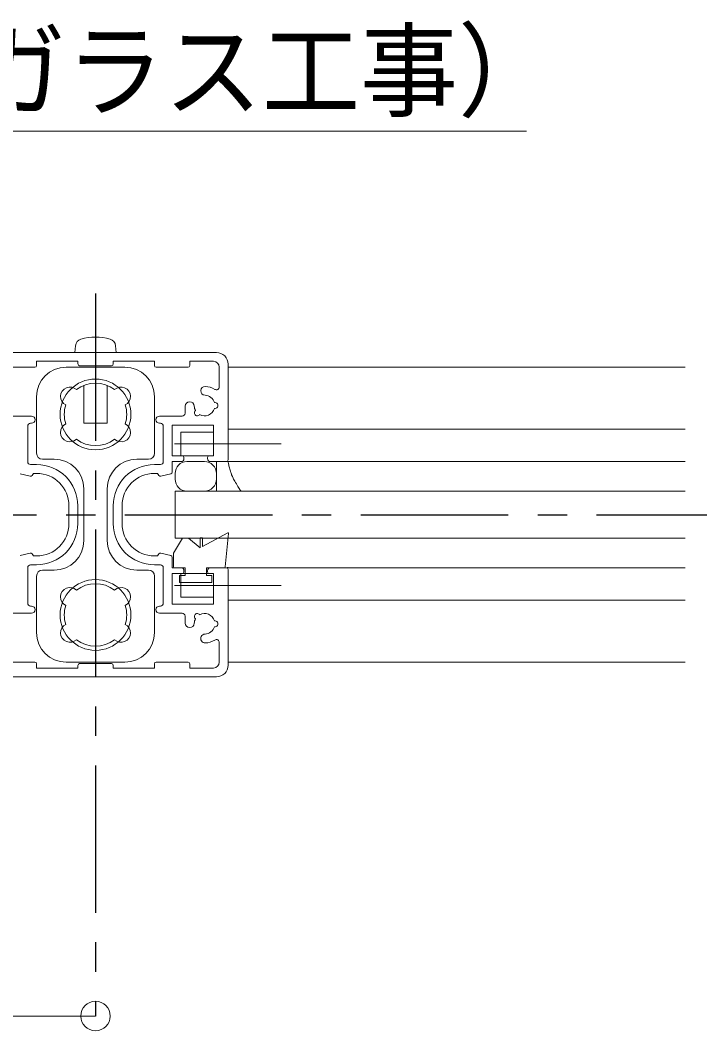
# Model space of a CAD drawing. Units: millimetres at full size, sheet at 1:5; details may follow other scales. Extents: x -1050 to 1050, y -742 to 742.
# Drawn here: x -14.8 to 100.5, y -339.3 to -168 of the extents above; entities that cross this region are included whole.
import ezdxf
from ezdxf.enums import TextEntityAlignment as Align

# ---------------------------------------------------------------- set-up
doc = ezdxf.new("R2010")
doc.units = ezdxf.units.MM
doc.header["$LTSCALE"] = 5
doc.linetypes.add('CHAIN1', pattern=[8, 5, -1, 1, -1])
doc.layers.add('0-0_通り芯', color=7, linetype='CHAIN1')
for name, color, linetype, lineweight in [('0-3_寸法', 54, 'Continuous', 20), ('0-4_手摺部材', 92, 'Continuous', 20), ('0-7_ガラス', 6, 'Continuous', 20), ('0-8_その他', 11, 'Continuous', 20), ('0-9_文字', 3, 'Continuous', 20), ('0-A_支柱', 6, 'Continuous', 20), ('0-B_足元', 4, 'Continuous', 20)]:
    doc.layers.add(name, color=color, linetype=linetype, lineweight=lineweight)
doc.styles.add('ＭＳ ゴシック', font='')
doc.styles.get('ＭＳ ゴシック').set_extended_font_data('MS Gothic')

# ---------------------------------------------------------------- blocks, each defined once
blk = doc.blocks.new('dimension_origin')
at = {"color": 0, "linetype": 'Continuous', "lineweight": -2}
blk.add_circle((0, 0), 1.25, dxfattribs=at)

msp = doc.modelspace()

# ---------------------------------------------------------------- linework, layer by layer
at = {"layer": '0-0_通り芯'}
for p, q in [((-1.98, -214.293), (-1.98, -336.793)), ((-236.98, -251.793), (948.02, -251.793))]:
    msp.add_line(p, q, dxfattribs=at)
at = {"layer": '0-0_通り芯', "linetype": 'Continuous'}
msp.add_line((20.52, -260.793), (20.339, -260.793), dxfattribs=at)
at = {"layer": '0-3_寸法'}
msp.add_line((-151.98, -336.793), (-1.98, -336.793), dxfattribs=at)
at = {"layer": '0-4_手摺部材'}
for p, q in [((98.02, -226.793), (20.52, -226.793)), ((17.943, -237.793), (12.52, -237.793)), ((12.52, -241.793), (12.52, -237.793)), ((20.52, -237.293), (98.02, -237.293)), ((18.02, -241.793), (12.52, -241.793)), ((98.02, -242.793), (20.517, -242.793)), ((17.943, -261.793), (12.52, -261.793)), ((12.52, -265.793), (12.52, -261.793)), ((98.02, -260.793), (20.52, -260.793)), ((18.02, -265.793), (12.52, -265.793)), ((98.02, -266.293), (20.52, -266.293)), ((20.52, -276.793), (98.02, -276.793))]:
    msp.add_line(p, q, dxfattribs=at)
at = {"layer": '0-4_手摺部材', "linetype": 'CHAIN1'}
for p, q in [((29.52, -239.793), (11.418, -239.793)), ((29.52, -263.793), (11.418, -263.793))]:
    msp.add_line(p, q, dxfattribs=at)
at = {"layer": '0-7_ガラス'}
for p, q in [((11.52, -247.793), (11.52, -255.793)), ((98.02, -247.793), (11.52, -247.793)), ((11.52, -255.793), (98.02, -255.793))]:
    msp.add_line(p, q, dxfattribs=at)
at = {"layer": '0-8_その他'}
for p, q in [((16.52, -242.793), (13.52, -242.793)), ((18.52, -242.793), (20.52, -242.793)), ((18.52, -242.793), (18.52, -247.793)), ((11.52, -244.793), (11.52, -245.793)), ((18.52, -245.793), (18.52, -244.793)), ((13.52, -247.793), (16.52, -247.793)), ((18.52, -247.793), (22.676, -247.793)), ((16.17, -257.179), (20.454, -254.886)), ((20.601, -254.985), (20.038, -260.613)), ((11.27, -258.293), (12.77, -255.793)), ((12.77, -255.793), (13.77, -255.793)), ((15.77, -257.393), (13.77, -255.793)), ((15.77, -255.793), (15.77, -257.393)), ((16.07, -255.693), (15.87, -255.693)), ((16.17, -255.793), (16.17, -257.179)), ((11.27, -258.293), (11.27, -260.643)), ((13.22, -260.793), (11.42, -260.793)), ((13.22, -262.093), (12.27, -262.093)), ((12.27, -262.093), (12.27, -263.293)), ((13.22, -262.093), (13.22, -260.793)), ((19.839, -260.793), (16.82, -260.793)), ((16.82, -262.093), (16.82, -260.793)), ((17.77, -262.093), (16.82, -262.093)), ((17.77, -262.093), (17.77, -263.293)), ((17.77, -263.293), (12.27, -263.293))]:
    msp.add_line(p, q, dxfattribs=at)
msp.add_lwpolyline([(20.52, -242.793), (20.523, -242.809), (20.532, -242.856), (20.546, -242.933), (20.566, -243.038), (20.591, -243.168), (20.621, -243.32), (20.656, -243.489), (20.696, -243.672), (20.74, -243.864), (20.79, -244.06), (20.843, -244.254), (20.899, -244.441), (20.956, -244.617), (21.011, -244.776), (21.063, -244.913), (21.107, -245.025), (21.141, -245.107), (21.162, -245.158), (21.169, -245.175), (21.177, -245.192), (21.199, -245.243), (21.237, -245.326), (21.29, -245.44), (21.359, -245.582), (21.444, -245.749), (21.544, -245.937), (21.656, -246.14), (21.778, -246.353), (21.907, -246.571), (22.038, -246.786), (22.167, -246.994), (22.288, -247.187), (22.399, -247.361), (22.494, -247.511), (22.572, -247.632), (22.629, -247.72), (22.664, -247.775), (22.676, -247.793)], dxfattribs=at)
for centre, radius, start, end in [((13.52, -244.793), 2, 90, 180), ((16.52, -244.793), 2, 0, 90), ((13.52, -245.793), 2, 180, 270), ((16.52, -245.793), 2, 270, 0), ((20.501, -254.975), 0.1, 354.28941, 118.15108), ((15.87, -255.793), 0.1, 90, 180), ((16.07, -255.793), 0.1, 0, 90), ((11.42, -260.643), 0.15, 180, 270), ((19.839, -260.593), 0.2, 270, 354.28941)]:
    msp.add_arc(centre, radius, start, end, dxfattribs=at)
at = {"layer": '0-9_文字'}
msp.add_lwpolyline([(-148.479, -245.156), (-90.116, -186.793), (71.134, -186.793)], dxfattribs=at)
at = {"layer": '0-A_支柱'}
for p, q in [((-22.48, -224.293), (18.52, -224.293)), ((-5.382, -223.174), (-5.48, -224.293)), ((-5.48, -224.293), (1.52, -224.293)), ((1.422, -223.174), (1.52, -224.293)), ((-11.98, -225.793), (-11.98, -226.493)), ((-4.98, -225.793), (-11.98, -225.793)), ((-4.98, -225.793), (-4.98, -226.243)), ((1.02, -225.793), (8.02, -225.793)), ((1.02, -225.793), (1.02, -226.243)), ((8.02, -225.793), (8.02, -226.493)), ((14.02, -225.793), (14.02, -226.493)), ((14.02, -225.793), (18.02, -225.793)), ((-12.28, -226.793), (-17.68, -226.793)), ((-4.68, -226.543), (0.72, -226.543)), ((8.32, -226.793), (13.72, -226.793)), ((19.02, -226.793), (19.02, -230.121)), ((20.52, -242.493), (20.52, -226.293)), ((13.22, -233.421), (13.22, -234.593)), ((-16.68, -235.093), (-12.83, -235.093)), ((-12.83, -236.293), (-12.98, -236.293)), ((12.72, -235.093), (8.87, -235.093)), ((8.87, -236.293), (9.02, -236.293)), ((-13.48, -236.793), (-13.48, -242.793)), ((9.52, -236.793), (9.52, -242.793)), ((11.02, -236.593), (18.02, -236.593)), ((11.02, -236.593), (11.02, -241.793)), ((18.02, -236.593), (18.02, -241.793)), ((11.02, -241.793), (12.72, -241.793)), ((12.52, -242.793), (11.02, -242.793)), ((11.02, -242.793), (11.02, -244.56)), ((13.02, -242.093), (13.02, -242.293)), ((17.02, -242.093), (17.02, -242.293)), ((17.32, -241.793), (18.02, -241.793)), ((17.52, -242.793), (20.22, -242.793)), ((-14.754, -244.85), (-13.054, -245.284)), ((-11.98, -243.293), (-12.98, -243.293)), ((-12.48, -244.793), (-12.732, -245.162)), ((-11.98, -244.793), (-12.48, -244.793)), ((8.02, -243.293), (9.02, -243.293)), ((8.02, -244.793), (8.52, -244.793)), ((8.52, -244.793), (8.772, -245.162)), ((10.794, -244.85), (9.094, -245.284)), ((-6.48, -253.293), (-6.48, -250.293)), ((-4.98, -253.293), (-4.98, -250.293)), ((1.02, -253.293), (1.02, -250.293)), ((2.52, -253.293), (2.52, -250.293)), ((-14.754, -258.735), (-13.054, -258.302)), ((-12.48, -258.793), (-12.732, -258.424)), ((8.52, -258.793), (8.772, -258.424)), ((10.794, -258.735), (9.094, -258.302)), ((-11.98, -260.293), (-12.98, -260.293)), ((-11.98, -258.793), (-12.48, -258.793)), ((8.02, -258.793), (8.52, -258.793)), ((8.02, -260.293), (9.02, -260.293)), ((11.02, -260.793), (11.02, -259.026)), ((-13.48, -266.793), (-13.48, -260.793)), ((9.52, -266.793), (9.52, -260.793)), ((12.52, -260.793), (11.02, -260.793)), ((11.02, -261.793), (12.72, -261.793)), ((11.02, -266.993), (11.02, -261.793)), ((13.02, -261.493), (13.02, -261.293)), ((17.02, -261.493), (17.02, -261.293)), ((17.32, -261.793), (18.02, -261.793)), ((17.52, -260.793), (20.22, -260.793)), ((18.02, -266.993), (18.02, -261.793)), ((20.52, -261.093), (20.52, -277.293)), ((11.02, -266.993), (18.02, -266.993)), ((-16.68, -268.493), (-12.83, -268.493)), ((-12.83, -267.293), (-12.98, -267.293)), ((8.87, -267.293), (9.02, -267.293)), ((12.72, -268.493), (8.87, -268.493)), ((13.22, -270.165), (13.22, -268.993)), ((19.02, -276.793), (19.02, -273.465)), ((-12.28, -276.793), (-17.68, -276.793)), ((-11.98, -277.793), (-11.98, -277.093)), ((-4.98, -277.793), (-4.98, -277.343)), ((-4.68, -277.043), (0.72, -277.043)), ((1.02, -277.793), (1.02, -277.343)), ((8.02, -277.793), (8.02, -277.093)), ((8.32, -276.793), (13.72, -276.793)), ((14.02, -277.793), (14.02, -277.093)), ((-4.98, -277.793), (-11.98, -277.793)), ((1.02, -277.793), (8.02, -277.793)), ((14.02, -277.793), (18.02, -277.793)), ((-22.48, -279.293), (18.52, -279.293))]:
    msp.add_line(p, q, dxfattribs=at)
msp.add_lwpolyline([(-3.98, -229.885), (-3.98, -236.293), (0.02, -236.293), (0.02, -229.885)], dxfattribs=at)
for centre, radius, start, end in [((-4.087, -223.287), 1.3, 105.88085, 175), ((-1.98, -230.693), 9, 74.11915, 105.88085), ((0.127, -223.287), 1.3, 5, 74.11915), ((18.52, -226.293), 2, 0, 90), ((18.02, -226.793), 1, 0, 90), ((-12.28, -226.493), 0.3, 270, 360), ((-4.68, -226.243), 0.3, 180, 270), ((0.72, -226.243), 0.3, 270, 360), ((8.32, -226.493), 0.3, 180, 270), ((13.72, -226.493), 0.3, 270, 360), ((16.627, -230.795), 0.75, 87.5424, 267.5424), ((16.52, -233.293), 3.25, 57.76905, 87.5424), ((18.52, -230.121), 0.5, 237.76905, 360), ((13.997, -233.421), 0.777, 2.9011, 180), ((16.52, -233.293), 1.75, 16.42642, 87.5424), ((18.27, -233.293), 0.5, 261.78679, 98.21321), ((12.72, -234.593), 0.5, 270, 360), ((16.52, -233.293), 1.75, 182.9011, 208.57358), ((15.283, -234.53), 0.5, 126.78679, 323.21321), ((16.52, -233.293), 1.75, 241.42642, 343.57358), ((-12.98, -236.793), 0.5, 90, 180), ((-12.83, -235.693), 0.6, 270, 90), ((8.87, -235.693), 0.6, 90, 270), ((9.02, -236.793), 0.5, 0, 90), ((-12.98, -242.793), 0.5, 180, 270), ((9.02, -242.793), 0.5, 270, 360), ((12.52, -242.293), 0.5, 270, 360), ((12.72, -242.093), 0.3, 0, 90), ((17.32, -242.093), 0.3, 90, 180), ((17.52, -242.293), 0.5, 180, 270), ((20.22, -242.493), 0.3, 270, 360), ((-11.98, -250.293), 7, 0, 90), ((-11.98, -250.293), 5.5, 0, 90), ((8.02, -250.293), 7, 90, 180), ((8.02, -250.293), 5.5, 90, 180), ((10.72, -244.56), 0.3, 284.29438, 360), ((-12.98, -244.993), 0.3, 255.70562, 325.65592), ((9.02, -244.993), 0.3, 214.34408, 284.29438), ((-11.98, -253.293), 7, 270, 360), ((-11.98, -253.293), 5.5, 270, 360), ((8.02, -253.293), 7, 180, 270), ((8.02, -253.293), 5.5, 180, 270), ((-12.98, -258.593), 0.3, 34.34408, 104.29438), ((9.02, -258.593), 0.3, 75.70562, 145.65592), ((-12.98, -260.793), 0.5, 90, 180), ((9.02, -260.793), 0.5, 0, 90), ((10.72, -259.026), 0.3, 0, 75.70562), ((12.52, -261.293), 0.5, 0, 90), ((12.72, -261.493), 0.3, 270, 360), ((17.52, -261.293), 0.5, 90, 180), ((17.32, -261.493), 0.3, 180, 270), ((20.22, -261.093), 0.3, 0, 90), ((-12.98, -266.793), 0.5, 180, 270), ((9.02, -266.793), 0.5, 270, 360), ((-12.83, -267.893), 0.6, 270, 90), ((8.87, -267.893), 0.6, 90, 270), ((12.72, -268.993), 0.5, 0, 90), ((15.283, -269.055), 0.5, 36.78679, 233.21321), ((16.52, -270.293), 1.75, 16.42642, 118.57358), ((13.997, -270.165), 0.777, 180, 357.0989), ((16.52, -270.293), 1.75, 151.42642, 177.0989), ((18.27, -270.293), 0.5, 261.78679, 98.21321), ((16.627, -272.791), 0.75, 92.4576, 272.4576), ((16.52, -270.293), 1.75, 272.4576, 343.57358), ((16.52, -270.293), 3.25, 272.4576, 302.23095), ((18.52, -273.465), 0.5, 0, 122.23095), ((-12.28, -277.093), 0.3, 0, 90), ((-4.68, -277.343), 0.3, 90, 180), ((0.72, -277.343), 0.3, 0, 90), ((8.32, -277.093), 0.3, 90, 180), ((13.72, -277.093), 0.3, 0, 90), ((18.02, -276.793), 1, 270, 360), ((18.52, -277.293), 2, 270, 360)]:
    msp.add_arc(centre, radius, start, end, dxfattribs=at)
at = {"layer": '0-B_足元'}
for p, q in [((3.02, -226.793), (-6.98, -226.793)), ((-11.98, -231.793), (-11.98, -241.393)), ((8.02, -231.793), (8.02, -241.393)), ((-10.98, -242.393), (-8.98, -242.393)), ((5.02, -242.393), (7.02, -242.393)), ((-3.98, -247.393), (-3.98, -256.193)), ((0.02, -256.193), (0.02, -247.393)), ((-10.98, -261.193), (-8.98, -261.193)), ((5.02, -261.193), (7.02, -261.193)), ((-11.98, -262.193), (-11.98, -271.793)), ((8.02, -262.193), (8.02, -271.793)), ((3.02, -276.793), (-6.98, -276.793))]:
    msp.add_line(p, q, dxfattribs=at)
for centre in [(-1.98, -234.793), (-1.98, -268.793)]:
    msp.add_circle(centre, 6, dxfattribs=at)
for centre, radius, start, end in [((-6.98, -231.793), 5, 90, 180), ((3.02, -231.793), 5, 0, 90), ((-1.98, -234.793), 5.3, 52.3632, 127.6368), ((-6.321, -231.753), 1.6, 46.31839, 243.6816), ((2.362, -231.753), 1.6, 296.3184, 133.68161), ((-1.98, -234.793), 5.3, 162.3632, 197.6368), ((-1.98, -234.793), 5.3, 342.3632, 17.6368), ((-6.321, -237.833), 1.6, 116.3184, 313.68161), ((2.362, -237.833), 1.6, 226.31839, 63.6816), ((-1.98, -234.793), 5.3, 232.36321, 307.63679), ((-10.98, -241.393), 1, 180, 270), ((7.02, -241.393), 1, 270, 360), ((-8.98, -247.393), 5, 0, 90), ((5.02, -247.393), 5, 90, 180), ((-8.98, -256.193), 5, 270, 360), ((5.02, -256.193), 5, 180, 270), ((-10.98, -262.193), 1, 90, 180), ((7.02, -262.193), 1, 0, 90), ((-1.98, -268.793), 5.3, 52.3632, 127.6368), ((-6.321, -265.753), 1.6, 46.31839, 243.6816), ((2.362, -265.753), 1.6, 296.3184, 133.68161), ((-1.98, -268.793), 5.3, 162.3632, 197.6368), ((-1.98, -268.793), 5.3, 342.3632, 17.6368), ((-6.321, -271.833), 1.6, 116.3184, 313.68161), ((2.362, -271.833), 1.6, 226.31839, 63.6816), ((-6.98, -271.793), 5, 180, 270), ((3.02, -271.793), 5, 270, 360), ((-1.98, -268.793), 5.3, 232.36321, 307.63679)]:
    msp.add_arc(centre, radius, start, end, dxfattribs=at)

# ---------------------------------------------------------------- block references
at = {"layer": '0-3_寸法', "xscale": 2, "yscale": 2}
msp.add_blockref('dimension_origin', (-1.98, -336.793), dxfattribs=at)

# ---------------------------------------------------------------- texts
at = {"layer": '0-9_文字', "style": 'ＭＳ ゴシック', "width": 0.95}
msp.add_text('シール（ガラス工事）', height=12.83, dxfattribs=at).set_placement((-90.116, -186.793), align=Align.BOTTOM_LEFT)

doc.saveas('drawing.dxf')
